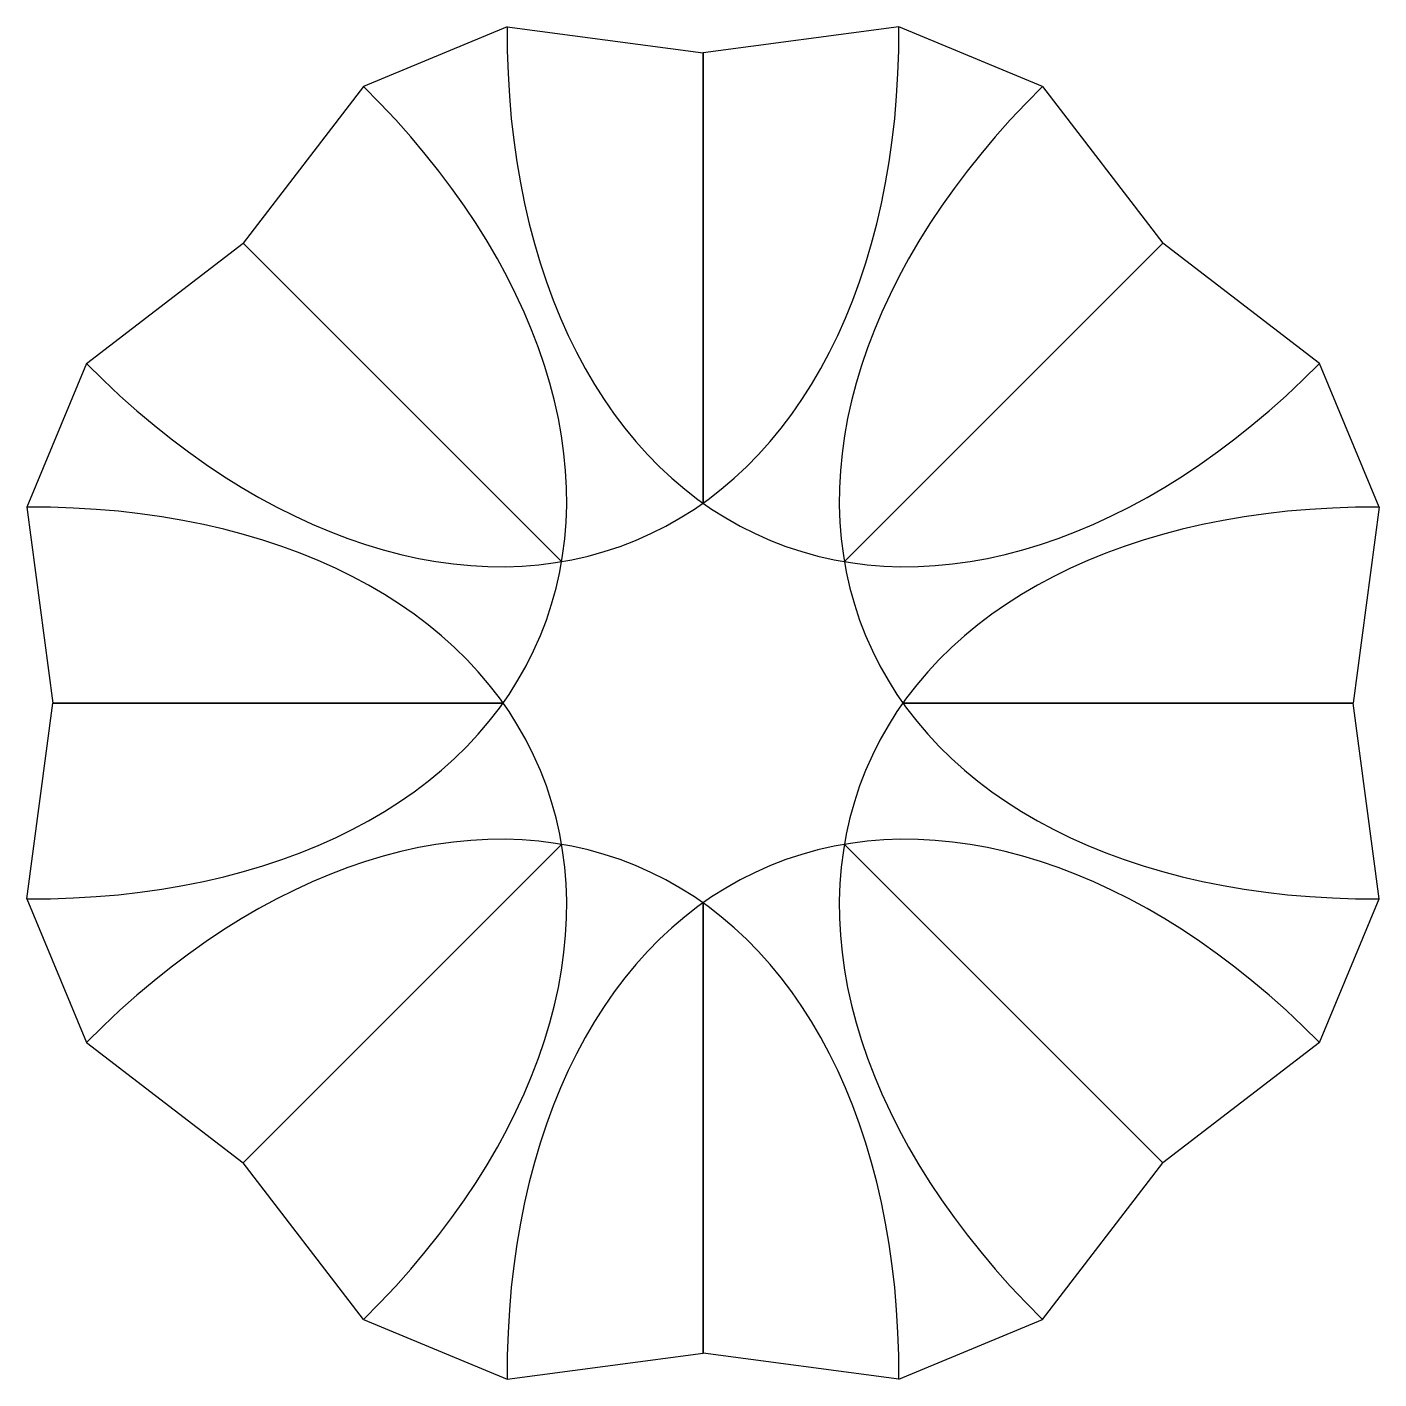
# Model space of a CAD drawing. Header units: millimetres. Extents: x -575 to 575, y -575 to 575.
import ezdxf

# ---------------------------------------------------------------- set-up
doc = ezdxf.new("R2010")
doc.units = ezdxf.units.MM
doc.layers.get('0').update_dxf_attribs({"linetype": 'CONTINUOUS'})

msp = doc.modelspace()

# ---------------------------------------------------------------- linework, layer by layer
for p, q in [((-166.7, 575), (-288.7, 524.5)), ((-166.7, 575), (0, 553)), ((166.7, 575), (0, 553)), ((288.7, 524.5), (166.7, 575)), ((0, 170), (0, 553)), ((0, 553), (0, 170)), ((-288.7, 524.5), (-391, 391)), ((288.7, 524.5), (391, 391)), ((-524.5, 288.7), (-391, 391)), ((-120.2, 120.2), (-391, 391)), ((-391, 391), (-120.2, 120.2)), ((120.2, 120.2), (391, 391)), ((391, 391), (120.2, 120.2)), ((524.5, 288.7), (391, 391)), ((-524.5, 288.7), (-575, 166.7)), ((575, 166.7), (524.5, 288.7)), ((-575, 166.7), (-553, 0)), ((575, 166.7), (553, 0)), ((-553, 0), (-170, 0)), ((170, 0), (553, 0)), ((553, 0), (170, 0)), ((-575, -166.7), (-553, 0)), ((-170, 0), (-553, 0)), ((575, -166.7), (553, 0)), ((-391, -391), (-120.2, -120.2)), ((-120.2, -120.2), (-391, -391)), ((120.2, -120.2), (391, -391)), ((391, -391), (120.2, -120.2)), ((-575, -166.7), (-524.5, -288.7)), ((0, -170), (0, -553)), ((0, -553), (0, -170)), ((524.5, -288.7), (575, -166.7)), ((-524.5, -288.7), (-391, -391)), ((524.5, -288.7), (391, -391)), ((-288.7, -524.5), (-391, -391)), ((288.7, -524.5), (391, -391)), ((-288.7, -524.5), (-166.7, -575)), ((166.7, -575), (288.7, -524.5)), ((-166.7, -575), (0, -553)), ((166.7, -575), (0, -553))]:
    msp.add_line(p, q)
for centre, major_axis in [((-317.5, 766.5), (260.2, -628.2)), ((317.5, 766.5), (-260.2, -628.2)), ((-766.5, 317.5), (628.2, -260.2)), ((766.5, 317.5), (-628.2, -260.2)), ((-766.5, -317.5), (628.2, 260.2)), ((766.5, -317.5), (-628.2, 260.2)), ((-317.5, -766.5), (260.2, 628.2)), ((317.5, -766.5), (-260.2, 628.2))]:
    msp.add_ellipse(centre, major_axis=major_axis, ratio=0.65, start_param=-1.008975, end_param=1.008975)

doc.saveas('drawing.dxf')
